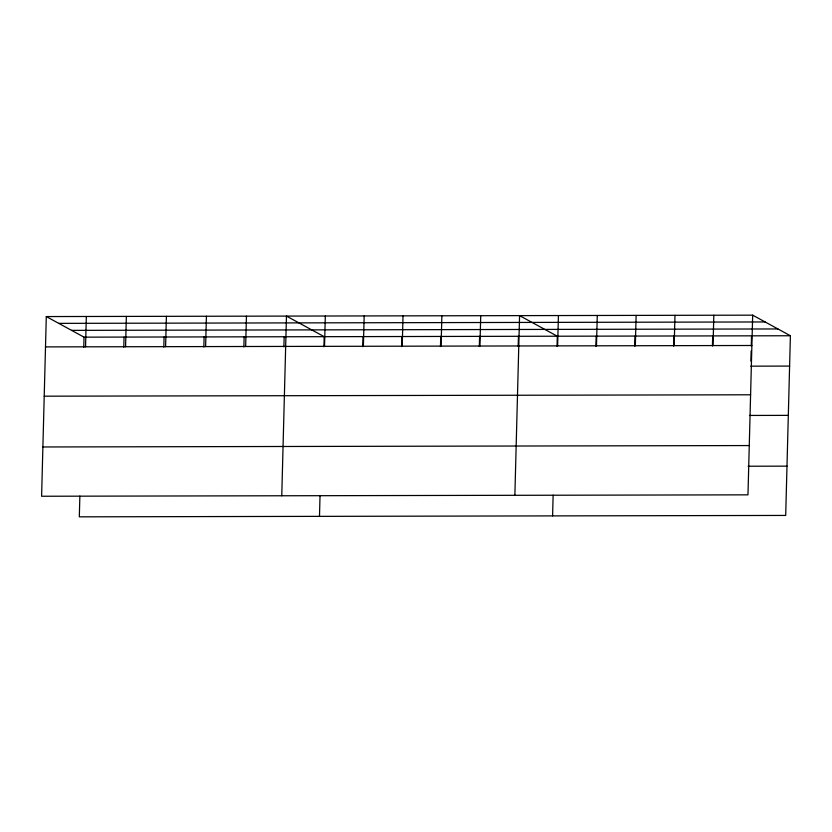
<?xml version="1.0" encoding="UTF-8"?>
<svg xmlns="http://www.w3.org/2000/svg" width="832" height="832" viewBox="0 0 832 832"><rect width="100%" height="100%" fill="white"/><g stroke="black" fill="none" stroke-linecap="round" stroke-linejoin="round"><path stroke-width="1.25" d="M46.301 316.566L41.6 496.246L747.978 494.842L752.679 315.162L46.301 316.566L84.022 337.158L790.4 335.754L785.699 515.434L79.321 516.838L79.862 496.08M83.762 347.266L84.022 337.158M85.54 346.819L86.33 316.493M123.791 347.183L124.051 337.074M125.57 346.746L126.36 316.41M163.821 347.11L164.081 336.991M165.599 346.663L166.39 316.326M203.85 347.027L204.11 336.918M205.618 346.58L206.419 316.254M243.87 346.944L244.14 336.835M245.648 346.507L246.449 316.17M283.899 346.871L284.17 336.752M281.767 495.778L286.468 316.087L324.189 336.679L323.929 346.788M319.488 516.36L320.029 495.602M324.532 346.351L325.322 316.014M362.783 346.705L363.043 336.596M363.376 346.268L364.177 315.942M401.627 346.632L401.898 336.523M402.23 346.195L403.021 315.858M440.482 346.559L440.742 336.44M441.085 346.112L441.875 315.786M479.336 346.476L479.596 336.367M479.929 346.039L480.73 315.702M518.18 346.403L518.45 336.294M514.873 495.31L519.574 315.63L557.294 336.211L557.034 346.32M552.594 515.892L553.134 495.144M557.627 345.883L558.428 315.546M595.878 346.247L596.149 336.138M596.482 345.8L597.272 315.474M634.733 346.164L634.993 336.055M635.336 345.727L636.126 315.39M673.587 346.091L673.847 335.982M674.18 345.654L674.981 315.318M712.431 346.018L712.702 335.899M713.034 345.571L713.825 315.245M750.89 361.098L751.15 350.99M751.286 345.935L751.546 335.826M58.75 323.367L765.128 321.953M71.583 330.366L777.951 328.952M45.51 346.902L751.889 345.498M750.755 366.163L789.61 366.08M44.221 396.188L750.589 394.784M749.466 415.438L788.32 415.366M42.89 446.971L749.268 445.557M748.134 466.222L786.989 466.149M752.679 315.162L790.4 335.754"/></g></svg>
